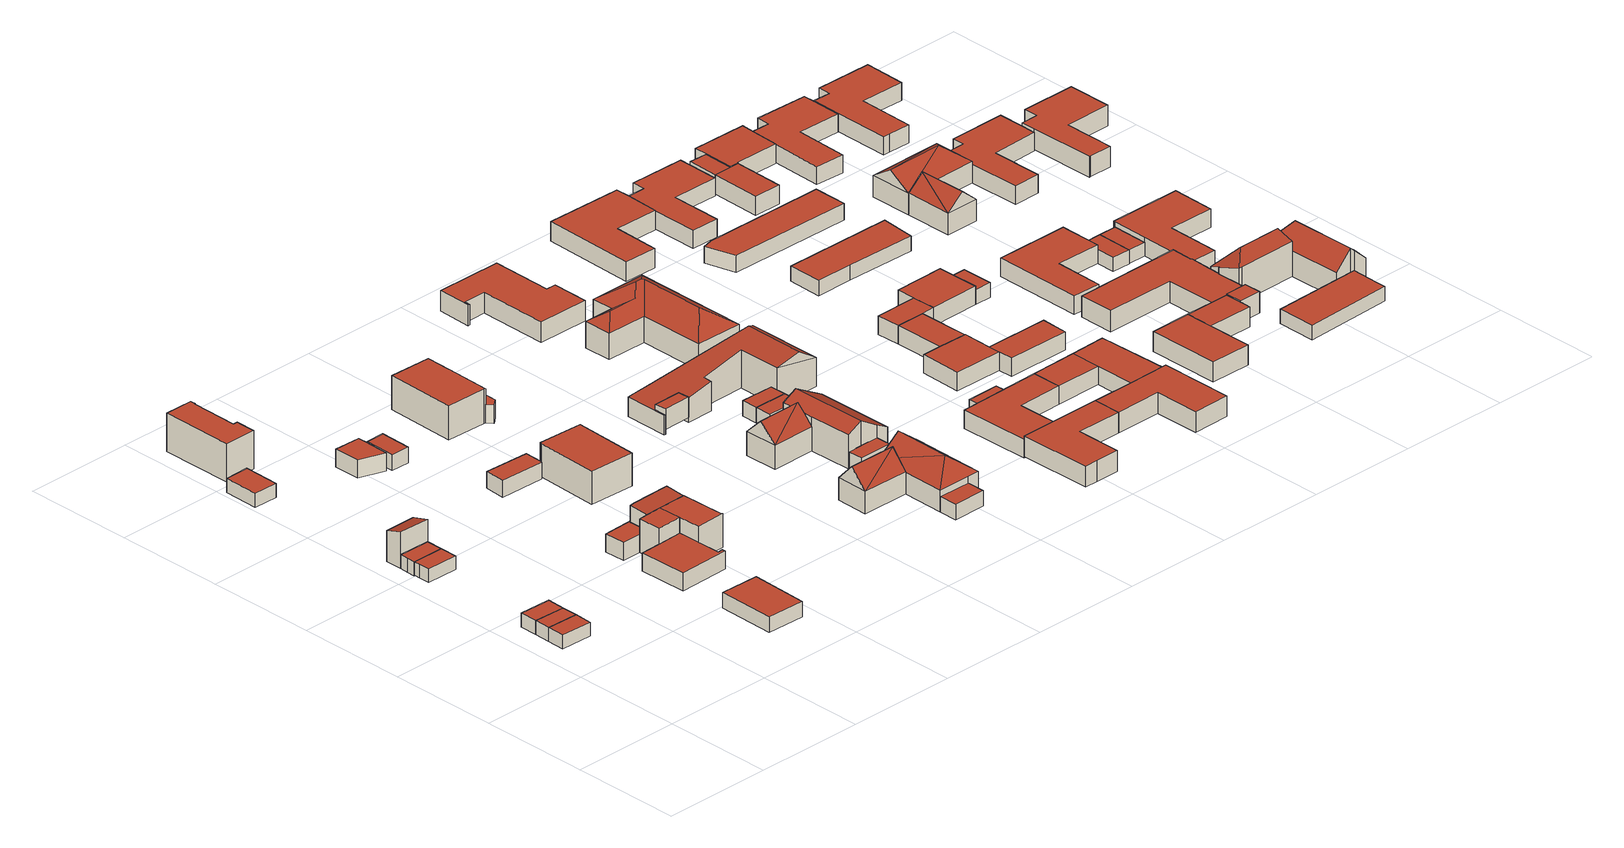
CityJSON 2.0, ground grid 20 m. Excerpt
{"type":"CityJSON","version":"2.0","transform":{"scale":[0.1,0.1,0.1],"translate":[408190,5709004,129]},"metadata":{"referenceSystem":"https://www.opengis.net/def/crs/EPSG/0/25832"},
"CityObjects":{
"building1":{"type":"Building","attributes":{"Gemeindeschluessel":"05978036","Geometrietyp2DReferenz":"3000","function":"31001_2460","roofType":"1000","measuredHeight":2.44},"geometry":[{"type":"MultiSurface","lod":"2","boundaries":[[[0,1,2,3]],[[1,4,5,2]],[[4,6,7,5]],[[6,0,3,7]],[[6,4,1,0]],[[3,2,5,7]]],"semantics":{"surfaces":[{"type":"WallSurface"},{"type":"RoofSurface"},{"type":"GroundSurface"}],"values":[0,0,0,0,1,2]}}]},
"building2":{"type":"Building","attributes":{"Gemeindeschluessel":"05978036","Geometrietyp2DReferenz":"3000","function":"31001_2460","roofType":"1000","measuredHeight":2.43},"geometry":[{"type":"MultiSurface","lod":"2","boundaries":[[[1,8,9,2]],[[8,10,11,9]],[[10,4,5,11]],[[4,1,2,5]],[[4,10,8,1]],[[2,9,11,5]]],"semantics":{"surfaces":[{"type":"WallSurface"},{"type":"RoofSurface"},{"type":"GroundSurface"}],"values":[0,0,0,0,1,2]}}]},
"building3":{"type":"Building","attributes":{"Gemeindeschluessel":"05978036","Geometrietyp2DReferenz":"3000","function":"31001_2460","roofType":"1000","measuredHeight":2.42},"geometry":[{"type":"MultiSurface","lod":"2","boundaries":[[[8,12,13,9]],[[12,14,15,13]],[[14,10,11,15]],[[10,8,9,11]],[[10,14,12,8]],[[9,13,15,11]]],"semantics":{"surfaces":[{"type":"WallSurface"},{"type":"RoofSurface"},{"type":"GroundSurface"}],"values":[0,0,0,0,1,2]}}]},
"building4":{"type":"Building","attributes":{"Gemeindeschluessel":"05978036","Geometrietyp2DReferenz":"3000","function":"31001_2460","roofType":"1000","measuredHeight":2.39},"geometry":[{"type":"MultiSurface","lod":"2","boundaries":[[[16,17,18,19]],[[17,20,21,18]],[[20,22,23,21]],[[22,24,25,23]],[[24,16,19,25]],[[24,22,20,17,16]],[[19,18,21,23,25]]],"semantics":{"surfaces":[{"type":"WallSurface"},{"type":"RoofSurface"},{"type":"GroundSurface"}],"values":[0,0,0,0,0,1,2]}}]},
"building5":{"type":"Building","attributes":{"Gemeindeschluessel":"05978036","Geometrietyp2DReferenz":"3000","function":"31001_2460","roofType":"1000","measuredHeight":2.44},"geometry":[{"type":"MultiSurface","lod":"2","boundaries":[[[20,26,27,28]],[[26,29,30,27]],[[29,31,32,30]],[[31,22,33,32]],[[22,20,28,33]],[[22,31,29,26,20]],[[28,27,30,32,33]]],"semantics":{"surfaces":[{"type":"WallSurface"},{"type":"RoofSurface"},{"type":"GroundSurface"}],"values":[0,0,0,0,0,1,2]}}]},
"building6":{"type":"Building","attributes":{"Gemeindeschluessel":"05978036","Geometrietyp2DReferenz":"3000","function":"31001_2460","roofType":"2100","measuredHeight":6.43},"geometry":[{"type":"MultiSurface","lod":"2","boundaries":[[[34,35,36,30]],[[35,37,38,36]],[[37,39,40,38]],[[39,41,32,40]],[[41,34,30,32]],[[41,39,37,35,34]],[[30,36,38,40,32]]],"semantics":{"surfaces":[{"type":"WallSurface"},{"type":"RoofSurface"},{"type":"GroundSurface"}],"values":[0,0,0,0,0,1,2]}}]},
"building7":{"type":"Building","attributes":{"Gemeindeschluessel":"05978036","Geometrietyp2DReferenz":"3000","function":"31001_2460","roofType":"1000","measuredHeight":2.48},"geometry":[{"type":"MultiSurface","lod":"2","boundaries":[[[42,43,44,45]],[[43,46,47,44]],[[46,48,49,47]],[[48,42,45,49]],[[48,46,43,42]],[[45,44,47,49]]],"semantics":{"surfaces":[{"type":"WallSurface"},{"type":"RoofSurface"},{"type":"GroundSurface"}],"values":[0,0,0,0,1,2]}}]},
"building8":{"type":"Building","attributes":{"Gemeindeschluessel":"05978036","Geometrietyp2DReferenz":"3000","function":"31001_2460","roofType":"1000","measuredHeight":2.86},"geometry":[{"type":"MultiSurface","lod":"2","boundaries":[[[50,51,52,53]],[[51,54,55,52]],[[54,56,57,55]],[[56,50,53,57]],[[56,54,51,50]],[[53,52,55,57]]],"semantics":{"surfaces":[{"type":"WallSurface"},{"type":"RoofSurface"},{"type":"GroundSurface"}],"values":[0,0,0,0,1,2]}}]},
"building9":{"type":"Building","attributes":{"Gemeindeschluessel":"05978036","Geometrietyp2DReferenz":"3000","function":"31001_1000","roofType":"1000","measuredHeight":6.82},"geometry":[{"type":"MultiSurface","lod":"2","boundaries":[[[58,59,60,61]],[[59,62,63,60]],[[62,64,65,63]],[[64,66,67,65]],[[66,68,69,67]],[[68,70,71,69]],[[70,72,73,71]],[[72,58,61,73]],[[72,70,68,66,64,62,59,58]],[[61,60,63,65,67,69,71,73]]],"semantics":{"surfaces":[{"type":"WallSurface"},{"type":"RoofSurface"},{"type":"GroundSurface"}],"values":[0,0,0,0,0,0,0,0,1,2]}}]},
"building10":{"type":"Building","attributes":{"Gemeindeschluessel":"05978036","Geometrietyp2DReferenz":"3000","function":"31001_2460","roofType":"1000","measuredHeight":3.26},"geometry":[{"type":"MultiSurface","lod":"2","boundaries":[[[74,75,76,77]],[[75,78,79,76]],[[78,80,81,79]],[[80,82,83,81]],[[82,84,85,83]],[[84,86,87,85]],[[86,74,77,87]],[[86,84,82,80,78,75,74]],[[77,76,79,81,83,85,87]]],"semantics":{"surfaces":[{"type":"WallSurface"},{"type":"RoofSurface"},{"type":"GroundSurface"}],"values":[0,0,0,0,0,0,0,1,2]}}]},
"building11":{"type":"Building","attributes":{"Gemeindeschluessel":"05978036","Geometrietyp2DReferenz":"3000","function":"31001_1000"},"children":["building11-1","building11-2","building11-3","building11-4"]},
"building11-1":{"type":"BuildingPart","attributes":{"roofType":"2100","measuredHeight":6.21},"parents":["building11"],"geometry":[{"type":"MultiSurface","lod":"2","boundaries":[[[88,89,90,91]],[[89,92,93,90]],[[94,95,87,77]],[[95,96,85,87]],[[96,88,91,85]],[[96,95,94,97,92,89,88]],[[91,90,93,98,77,87,85]],[[77,98,97,94]],[[98,93,92,97]]],"semantics":{"surfaces":[{"type":"WallSurface"},{"type":"RoofSurface"},{"type":"GroundSurface"},{"type":"ClosureSurface"}],"values":[0,0,0,0,0,1,2,3,3]}}]},
"building11-2":{"type":"BuildingPart","attributes":{"roofType":"1000","measuredHeight":6.05},"parents":["building11"],"geometry":[{"type":"MultiSurface","lod":"2","boundaries":[[[99,100,94,77,76]],[[101,99,76,102,103]],[[101,104,105,100,99]],[[76,77,98,106,102]],[[97,94,100,105]],[[98,77,94,97]],[[105,104,107,106,98,97]],[[103,107,104,101]],[[103,102,106,107]]],"semantics":{"surfaces":[{"type":"WallSurface"},{"type":"RoofSurface"},{"type":"GroundSurface"},{"type":"ClosureSurface"}],"values":[0,0,1,2,0,3,3,0,3]}}]},
"building11-3":{"type":"BuildingPart","attributes":{"roofType":"1000","measuredHeight":3.26},"parents":["building11"],"geometry":[{"type":"MultiSurface","lod":"2","boundaries":[[[108,109,110,111]],[[109,103,102,110]],[[112,113,114,115]],[[113,116,117,114]],[[116,118,119,117]],[[118,108,111,119]],[[118,116,113,112,107,103,109,108]],[[111,110,102,106,115,114,117,119]],[[106,102,103,107]],[[106,107,112,115]]],"semantics":{"surfaces":[{"type":"WallSurface"},{"type":"RoofSurface"},{"type":"GroundSurface"},{"type":"ClosureSurface"}],"values":[0,0,0,0,0,0,1,2,3,3]}}]},
"building11-4":{"type":"BuildingPart","attributes":{"roofType":"1000","measuredHeight":6.05},"parents":["building11"],"geometry":[{"type":"MultiSurface","lod":"2","boundaries":[[[120,121,122,93,92]],[[121,123,124,122]],[[123,125,112,115,124]],[[125,123,121,120,105,104]],[[98,93,122,124,115,106]],[[92,97,105,120]],[[98,97,92,93]],[[107,112,125,104]],[[105,97,98,106,107,104]],[[107,106,115,112]]],"semantics":{"surfaces":[{"type":"WallSurface"},{"type":"RoofSurface"},{"type":"GroundSurface"},{"type":"ClosureSurface"}],"values":[0,0,0,1,2,0,3,0,3,3]}}]},
"building12":{"type":"Building","attributes":{"Gemeindeschluessel":"05978036","Geometrietyp2DReferenz":"3000","function":"31001_2460","roofType":"1000","measuredHeight":3.21},"geometry":[{"type":"MultiSurface","lod":"2","boundaries":[[[126,127,128,129]],[[127,130,131,128]],[[130,132,133,131]],[[132,134,135,133]],[[134,126,129,135]],[[134,132,130,127,126]],[[129,128,131,133,135]]],"semantics":{"surfaces":[{"type":"WallSurface"},{"type":"RoofSurface"},{"type":"GroundSurface"}],"values":[0,0,0,0,0,1,2]}}]},
"building13":{"type":"Building","attributes":{"Gemeindeschluessel":"05978036","Geometrietyp2DReferenz":"3000","function":"31001_2460","roofType":"1000","measuredHeight":2.81},"geometry":[{"type":"MultiSurface","lod":"2","boundaries":[[[136,137,138,139]],[[137,140,141,138]],[[140,142,143,141]],[[142,144,145,143]],[[144,136,139,145]],[[144,142,140,137,136]],[[139,138,141,143,145]]],"semantics":{"surfaces":[{"type":"WallSurface"},{"type":"RoofSurface"},{"type":"GroundSurface"}],"values":[0,0,0,0,0,1,2]}}]},
"building14":{"type":"Building","attributes":{"Gemeindeschluessel":"05978036","Geometrietyp2DReferenz":"3000","function":"31001_2460","roofType":"1000","measuredHeight":3.02},"geometry":[{"type":"MultiSurface","lod":"2","boundaries":[[[146,147,148,149]],[[147,150,151,148]],[[150,152,153,151]],[[152,154,155,153]],[[154,146,149,155]],[[154,152,150,147,146]],[[149,148,151,153,155]]],"semantics":{"surfaces":[{"type":"WallSurface"},{"type":"RoofSurface"},{"type":"GroundSurface"}],"values":[0,0,0,0,0,1,2]}}]},
"building15":{"type":"Building","attributes":{"Gemeindeschluessel":"05978036","Geometrietyp2DReferenz":"3000","function":"31001_1000","roofType":"1000","measuredHeight":5.96},"geometry":[{"type":"MultiSurface","lod":"2","boundaries":[[[156,157,158,159]],[[157,160,161,158]],[[160,162,163,161]],[[162,164,165,163]],[[164,156,159,165]],[[164,162,160,157,156]],[[159,158,161,163,165]]],"semantics":{"surfaces":[{"type":"WallSurface"},{"type":"RoofSurface"},{"type":"GroundSurface"}],"values":[0,0,0,0,0,1,2]}}]},
"building16":{"type":"Building","attributes":{"Gemeindeschluessel":"05978036","Geometrietyp2DReferenz":"3000","function":"31001_1000"},"children":["building16-1","building16-2"]},
"building16-1":{"type":"BuildingPart","attributes":{"roofType":"1000","measuredHeight":3.29},"parents":["building16"],"geometry":[{"type":"MultiSurface","lod":"2","boundaries":[[[166,167,168,169]],[[167,170,171,168]],[[170,172,173,171]],[[174,166,169,175]],[[174,172,170,167,166]],[[169,168,171,173,175]],[[175,173,172,174]]],"semantics":{"surfaces":[{"type":"WallSurface"},{"type":"RoofSurface"},{"type":"GroundSurface"},{"type":"ClosureSurface"}],"values":[0,0,0,0,1,2,3]}}]},
"building16-2":{"type":"BuildingPart","attributes":{"roofType":"1000","measuredHeight":6.13},"parents":["building16"],"geometry":[{"type":"MultiSurface","lod":"2","boundaries":[[[176,177,174,175,178]],[[179,180,181,173,172]],[[180,182,183,181]],[[182,184,185,183]],[[184,176,178,185]],[[184,182,180,179,177,176]],[[178,175,173,181,183,185]],[[172,174,177,179]],[[172,173,175,174]]],"semantics":{"surfaces":[{"type":"WallSurface"},{"type":"RoofSurface"},{"type":"GroundSurface"},{"type":"ClosureSurface"}],"values":[0,0,0,0,0,1,2,0,3]}}]},
"building17":{"type":"Building","attributes":{"Gemeindeschluessel":"05978036","Geometrietyp2DReferenz":"3000","function":"31001_1000"},"children":["building17-1","building17-2"]},
"building17-1":{"type":"BuildingPart","attributes":{"roofType":"5000","measuredHeight":7.09},"parents":["building17"],"geometry":[{"type":"MultiSurface","lod":"2","boundaries":[[[186,187,188,189]],[[187,190,191,188]],[[190,192,193,191]],[[194,195,196,197]],[[195,186,189,196]],[[190,187,186,198]],[[199,186,195]],[[186,199,198]],[[194,198,199]],[[198,194,192,190]],[[194,199,195]],[[189,188,191,193,197,196]],[[197,193,192,194]]],"semantics":{"surfaces":[{"type":"WallSurface"},{"type":"RoofSurface"},{"type":"GroundSurface"},{"type":"ClosureSurface"}],"values":[0,0,0,0,0,1,1,1,1,1,0,2,3]}}]},
"building17-2":{"type":"BuildingPart","attributes":{"roofType":"3100","measuredHeight":7.23},"parents":["building17"],"geometry":[{"type":"MultiSurface","lod":"2","boundaries":[[[200,201,202,193,192]],[[201,203,204,202]],[[203,205,194,197,204]],[[203,201,206]],[[200,205,207]],[[201,207,206]],[[207,201,200]],[[205,206,207]],[[206,205,203]],[[193,202,204,197]],[[192,194,205,200]],[[192,193,197,194]]],"semantics":{"surfaces":[{"type":"WallSurface"},{"type":"RoofSurface"},{"type":"GroundSurface"},{"type":"ClosureSurface"}],"values":[0,0,0,0,0,1,1,1,1,2,0,3]}}]},
"building18":{"type":"Building","attributes":{"Gemeindeschluessel":"05978036","Geometrietyp2DReferenz":"3000","function":"31001_2460","roofType":"1000","measuredHeight":2.73},"geometry":[{"type":"MultiSurface","lod":"2","boundaries":[[[208,209,191,210]],[[209,211,188,191]],[[211,212,213,188]],[[212,208,210,213]],[[212,211,209,208]],[[210,191,188,213]]],"semantics":{"surfaces":[{"type":"WallSurface"},{"type":"RoofSurface"},{"type":"GroundSurface"}],"values":[0,0,0,0,1,2]}}]},
"building19":{"type":"Building","attributes":{"Gemeindeschluessel":"05978036","Geometrietyp2DReferenz":"3000","function":"51009_1610","roofType":"2100","measuredHeight":3.65},"geometry":[{"type":"MultiSurface","lod":"2","boundaries":[[[214,215,216,217]],[[215,218,219,216]],[[218,220,221,219]],[[220,214,217,221]],[[220,218,215,214]],[[217,216,219,221]]],"semantics":{"surfaces":[{"type":"WallSurface"},{"type":"RoofSurface"},{"type":"GroundSurface"}],"values":[0,0,0,0,1,2]}}]},
"building20":{"type":"Building","attributes":{"Gemeindeschluessel":"05978036","Geometrietyp2DReferenz":"3000","function":"31001_1000"},"children":["building20-1","building20-2"]},
"building20-1":{"type":"BuildingPart","attributes":{"roofType":"3100","measuredHeight":7.43},"parents":["building20"],"geometry":[{"type":"MultiSurface","lod":"2","boundaries":[[[222,223,224,225]],[[223,226,227,224]],[[226,228,229,227]],[[226,223,230]],[[231,223,222,232]],[[223,231,230]],[[228,230,231,233]],[[230,228,226]],[[225,224,227,229]],[[225,229,228,222]],[[233,231,232]],[[228,233,232,222]]],"semantics":{"surfaces":[{"type":"WallSurface"},{"type":"RoofSurface"},{"type":"GroundSurface"},{"type":"ClosureSurface"}],"values":[0,0,0,0,1,1,1,1,2,3,0,3]}}]},
"building20-2":{"type":"BuildingPart","attributes":{"roofType":"3100","measuredHeight":7.44},"parents":["building20"],"geometry":[{"type":"MultiSurface","lod":"2","boundaries":[[[234,235,236,237]],[[235,238,239,236]],[[238,240,222,225,239]],[[241,242,243,229,228]],[[242,244,245,243]],[[244,246,247,245]],[[246,234,237,247]],[[242,241,233,232,240,238,235]],[[235,234,246,244,242]],[[237,236,239,225,229,243,245,247]],[[228,233,241]],[[232,222,240]],[[228,229,225,222]],[[228,222,232,233]]],"semantics":{"surfaces":[{"type":"WallSurface"},{"type":"RoofSurface"},{"type":"GroundSurface"},{"type":"ClosureSurface"}],"values":[0,0,0,0,0,0,0,1,1,2,0,0,3,3]}}]},
"building21":{"type":"Building","attributes":{"Gemeindeschluessel":"05978036","Geometrietyp2DReferenz":"3000","function":"31001_2460","roofType":"1000","measuredHeight":2.65},"geometry":[{"type":"MultiSurface","lod":"2","boundaries":[[[248,249,250,251]],[[249,252,253,250]],[[252,254,255,253]],[[254,248,251,255]],[[254,252,249,248]],[[251,250,253,255]]],"semantics":{"surfaces":[{"type":"WallSurface"},{"type":"RoofSurface"},{"type":"GroundSurface"}],"values":[0,0,0,0,1,2]}}]},
"building22":{"type":"Building","attributes":{"Gemeindeschluessel":"05978036","Geometrietyp2DReferenz":"3000","function":"31001_2460","roofType":"1000","measuredHeight":2.62},"geometry":[{"type":"MultiSurface","lod":"2","boundaries":[[[256,257,258,259]],[[257,260,261,258]],[[260,262,263,261]],[[262,256,259,263]],[[262,260,257,256]],[[259,258,261,263]]],"semantics":{"surfaces":[{"type":"WallSurface"},{"type":"RoofSurface"},{"type":"GroundSurface"}],"values":[0,0,0,0,1,2]}}]},
"building23":{"type":"Building","attributes":{"Gemeindeschluessel":"05978036","Geometrietyp2DReferenz":"3000","function":"31001_2460","roofType":"1000","measuredHeight":2.84},"geometry":[{"type":"MultiSurface","lod":"2","boundaries":[[[257,264,265,266]],[[264,267,268,265]],[[267,260,269,268]],[[260,257,266,269]],[[260,267,264,257]],[[266,265,268,269]]],"semantics":{"surfaces":[{"type":"WallSurface"},{"type":"RoofSurface"},{"type":"GroundSurface"}],"values":[0,0,0,0,1,2]}}]},
"building24":{"type":"Building","attributes":{"Gemeindeschluessel":"05978036","Geometrietyp2DReferenz":"3000","function":"31001_1000","roofType":"5000","measuredHeight":7.63},"geometry":[{"type":"MultiSurface","lod":"2","boundaries":[[[270,271,272,273]],[[271,274,275,272]],[[274,276,277,275]],[[276,278,279,277]],[[278,280,281,279]],[[280,282,283,281]],[[282,284,285,283]],[[284,286,287,285]],[[286,218,288,287]],[[218,289,290,288]],[[289,291,292,290]],[[291,270,273,292]],[[293,274,271]],[[271,270,291,289,218,286,284,282,280,278,294,293]],[[276,274,293,294]],[[278,276,294]],[[273,272,275,277,279,281,283,285,287,288,290,292]]],"semantics":{"surfaces":[{"type":"WallSurface"},{"type":"RoofSurface"},{"type":"GroundSurface"}],"values":[0,0,0,0,0,0,0,0,0,0,0,0,1,1,1,0,2]}}]},
"building25":{"type":"Building","attributes":{"Gemeindeschluessel":"05978036","Geometrietyp2DReferenz":"3000","function":"31001_1000","roofType":"1000","measuredHeight":3.79},"geometry":[{"type":"MultiSurface","lod":"2","boundaries":[[[295,296,297,298]],[[296,299,300,297]],[[299,301,302,300]],[[301,303,304,302]],[[303,305,306,304]],[[305,307,308,306]],[[307,309,310,308]],[[309,311,312,310]],[[311,313,314,312]],[[313,295,298,314]],[[313,311,309,307,305,303,301,299,296,295]],[[298,297,300,302,304,306,308,310,312,314]]],"semantics":{"surfaces":[{"type":"WallSurface"},{"type":"RoofSurface"},{"type":"GroundSurface"}],"values":[0,0,0,0,0,0,0,0,0,0,1,2]}}]},
"building26":{"type":"Building","attributes":{"Gemeindeschluessel":"05978036","Geometrietyp2DReferenz":"3000","function":"31001_1000","roofType":"1000","measuredHeight":3.71},"geometry":[{"type":"MultiSurface","lod":"2","boundaries":[[[315,316,317,318]],[[316,319,320,317]],[[319,321,322,320]],[[321,323,324,322]],[[323,325,326,324]],[[325,327,328,326]],[[327,329,330,328]],[[329,315,318,330]],[[329,327,325,323,321,319,316,315]],[[318,317,320,322,324,326,328,330]]],"semantics":{"surfaces":[{"type":"WallSurface"},{"type":"RoofSurface"},{"type":"GroundSurface"}],"values":[0,0,0,0,0,0,0,0,1,2]}}]},
"building27":{"type":"Building","attributes":{"Gemeindeschluessel":"05978036","Geometrietyp2DReferenz":"3000","function":"31001_1000","roofType":"5000","measuredHeight":7.8},"geometry":[{"type":"MultiSurface","lod":"2","boundaries":[[[331,332,333,334]],[[332,335,336,333]],[[335,337,338,336]],[[337,339,340,338]],[[339,341,342,340]],[[341,343,344,342]],[[343,345,346,344]],[[345,331,334,346]],[[347,348,349,345,343]],[[350,347,343,341]],[[351,350,341,339]],[[352,351,339,337]],[[352,337,335]],[[348,347,350,351,352,335,332]],[[349,348,332,331]],[[349,331,345]],[[334,333,336,338,340,342,344,346]]],"semantics":{"surfaces":[{"type":"WallSurface"},{"type":"RoofSurface"},{"type":"GroundSurface"}],"values":[0,0,0,0,0,0,0,0,1,1,1,1,1,1,1,1,2]}}]},
"building28":{"type":"Building","attributes":{"Gemeindeschluessel":"05978036","Geometrietyp2DReferenz":"3000","function":"31001_1000","roofType":"1000","measuredHeight":3.27},"geometry":[{"type":"MultiSurface","lod":"2","boundaries":[[[353,354,355,356]],[[354,357,358,355]],[[357,359,360,358]],[[359,361,362,360]],[[361,363,364,362]],[[363,365,366,364]],[[365,367,368,366]],[[367,353,356,368]],[[367,365,363,361,359,357,354,353]],[[356,355,358,360,362,364,366,368]]],"semantics":{"surfaces":[{"type":"WallSurface"},{"type":"RoofSurface"},{"type":"GroundSurface"}],"values":[0,0,0,0,0,0,0,0,1,2]}}]},
"building29":{"type":"Building","attributes":{"Gemeindeschluessel":"05978036","Geometrietyp2DReferenz":"3000","function":"31001_2460","roofType":"1000","measuredHeight":2.42},"geometry":[{"type":"MultiSurface","lod":"2","boundaries":[[[369,370,371,372]],[[370,373,374,371]],[[373,375,376,374]],[[375,369,372,376]],[[375,373,370,369]],[[372,371,374,376]]],"semantics":{"surfaces":[{"type":"WallSurface"},{"type":"RoofSurface"},{"type":"GroundSurface"}],"values":[0,0,0,0,1,2]}}]},
"building30":{"type":"Building","attributes":{"Gemeindeschluessel":"05978036","Geometrietyp2DReferenz":"3000","function":"31001_1000","roofType":"1000","measuredHeight":3.68},"geometry":[{"type":"MultiSurface","lod":"2","boundaries":[[[377,378,379,380]],[[378,327,328,379]],[[327,325,326,328]],[[325,381,382,326]],[[381,383,384,382]],[[383,385,386,384]],[[385,377,380,386]],[[385,383,381,325,327,378,377]],[[380,379,328,326,382,384,386]]],"semantics":{"surfaces":[{"type":"WallSurface"},{"type":"RoofSurface"},{"type":"GroundSurface"}],"values":[0,0,0,0,0,0,0,1,2]}}]},
"building31":{"type":"Building","attributes":{"Gemeindeschluessel":"05978036","Geometrietyp2DReferenz":"3000","function":"31001_1000"},"children":["building31-1","building31-2"]},
"building31-1":{"type":"BuildingPart","attributes":{"roofType":"1000","measuredHeight":3.32},"parents":["building31"],"geometry":[{"type":"MultiSurface","lod":"2","boundaries":[[[387,388,389,390]],[[388,391,392,389]],[[393,394,395,396]],[[393,387,390,394]],[[393,396,391,388,387]],[[390,389,392,395,394]],[[396,395,392,391]]],"semantics":{"surfaces":[{"type":"WallSurface"},{"type":"RoofSurface"},{"type":"GroundSurface"},{"type":"ClosureSurface"}],"values":[0,0,0,0,1,2,3]}}]},
"building31-2":{"type":"BuildingPart","attributes":{"roofType":"1000","measuredHeight":3.31},"parents":["building31"],"geometry":[{"type":"MultiSurface","lod":"2","boundaries":[[[397,398,399,400]],[[398,396,395,399]],[[391,401,402,392]],[[401,403,404,402]],[[403,397,400,404]],[[403,401,391,396,398,397]],[[400,399,395,392,402,404]],[[392,395,396,391]]],"semantics":{"surfaces":[{"type":"WallSurface"},{"type":"RoofSurface"},{"type":"GroundSurface"},{"type":"ClosureSurface"}],"values":[0,0,0,0,0,1,2,3]}}]},
"building32":{"type":"Building","attributes":{"Gemeindeschluessel":"05978036","Geometrietyp2DReferenz":"3000","function":"31001_1000"},"children":["building32-1","building32-2"]},
"building32-1":{"type":"BuildingPart","attributes":{"roofType":"1000","measuredHeight":3.31},"parents":["building32"],"geometry":[{"type":"MultiSurface","lod":"2","boundaries":[[[353,405,406,356]],[[405,407,408,406]],[[409,354,355,410]],[[354,353,356,355]],[[354,409,407,405,353]],[[356,406,408,410,355]],[[410,408,407,409]]],"semantics":{"surfaces":[{"type":"WallSurface"},{"type":"RoofSurface"},{"type":"GroundSurface"},{"type":"ClosureSurface"}],"values":[0,0,0,0,1,2,3]}}]},
"building32-2":{"type":"BuildingPart","attributes":{"roofType":"1000","measuredHeight":3.33},"parents":["building32"],"geometry":[{"type":"MultiSurface","lod":"2","boundaries":[[[411,412,408,407]],[[411,413,414,412]],[[413,415,416,414]],[[415,409,410,416]],[[409,415,413,411,407]],[[408,412,414,416,410]],[[407,408,410,409]]],"semantics":{"surfaces":[{"type":"WallSurface"},{"type":"RoofSurface"},{"type":"GroundSurface"},{"type":"ClosureSurface"}],"values":[0,0,0,0,1,2,3]}}]},
"building33":{"type":"Building","attributes":{"Gemeindeschluessel":"05978036","Geometrietyp2DReferenz":"3000","function":"31001_1000"},"children":["building33-1","building33-2","building33-3"]},
"building33-1":{"type":"BuildingPart","attributes":{"roofType":"1000","measuredHeight":3.33},"parents":["building33"],"geometry":[{"type":"MultiSurface","lod":"2","boundaries":[[[417,418,419,420]],[[418,421,422,419]],[[421,423,424,422]],[[423,425,426,424]],[[427,417,420,428]],[[427,425,423,421,418,417]],[[420,419,422,424,426,428]],[[428,426,425,427]]],"semantics":{"surfaces":[{"type":"WallSurface"},{"type":"RoofSurface"},{"type":"GroundSurface"},{"type":"ClosureSurface"}],"values":[0,0,0,0,0,1,2,3]}}]},
"building33-2":{"type":"BuildingPart","attributes":{"roofType":"1000","measuredHeight":3.36},"parents":["building33"],"geometry":[{"type":"MultiSurface","lod":"2","boundaries":[[[429,430,431,432]],[[430,427,428,431]],[[433,434,426,425]],[[433,425,427,430,429]],[[432,431,428,426,434]],[[425,426,428,427]],[[429,432,434,433]]],"semantics":{"surfaces":[{"type":"WallSurface"},{"type":"RoofSurface"},{"type":"GroundSurface"},{"type":"ClosureSurface"}],"values":[0,0,0,1,2,3,3]}}]},
"building33-3":{"type":"BuildingPart","attributes":{"roofType":"1000","measuredHeight":3.37},"parents":["building33"],"geometry":[{"type":"MultiSurface","lod":"2","boundaries":[[[435,429,432,436]],[[437,438,434,433]],[[437,435,436,438]],[[437,433,429,435]],[[436,432,434,438]],[[429,433,434,432]]],"semantics":{"surfaces":[{"type":"WallSurface"},{"type":"RoofSurface"},{"type":"GroundSurface"},{"type":"ClosureSurface"}],"values":[0,0,0,1,2,3]}}]},
"building34":{"type":"Building","attributes":{"Gemeindeschluessel":"05978036","Geometrietyp2DReferenz":"3000","function":"31001_1000","roofType":"1000","measuredHeight":3.5},"geometry":[{"type":"MultiSurface","lod":"2","boundaries":[[[439,440,441,442]],[[440,443,444,441]],[[443,445,446,444]],[[445,447,448,446]],[[447,449,450,448]],[[449,451,452,450]],[[451,439,442,452]],[[451,449,447,445,443,440,439]],[[442,441,444,446,448,450,452]]],"semantics":{"surfaces":[{"type":"WallSurface"},{"type":"RoofSurface"},{"type":"GroundSurface"}],"values":[0,0,0,0,0,0,0,1,2]}}]},
"building35":{"type":"Building","attributes":{"Gemeindeschluessel":"05978036","Geometrietyp2DReferenz":"3000","function":"31001_2460","roofType":"1000","measuredHeight":2.67},"geometry":[{"type":"MultiSurface","lod":"2","boundaries":[[[453,454,455,422]],[[454,456,457,455]],[[456,458,424,457]],[[458,453,422,424]],[[458,456,454,453]],[[422,455,457,424]]],"semantics":{"surfaces":[{"type":"WallSurface"},{"type":"RoofSurface"},{"type":"GroundSurface"}],"values":[0,0,0,0,1,2]}}]},
"building36":{"type":"Building","attributes":{"Gemeindeschluessel":"05978036","Geometrietyp2DReferenz":"3000","function":"31001_2460","roofType":"1000","measuredHeight":2.69},"geometry":[{"type":"MultiSurface","lod":"2","boundaries":[[[459,460,461,462]],[[460,463,464,461]],[[463,465,466,464]],[[465,467,468,466]],[[467,459,462,468]],[[467,465,463,460,459]],[[462,461,464,466,468]]],"semantics":{"surfaces":[{"type":"WallSurface"},{"type":"RoofSurface"},{"type":"GroundSurface"}],"values":[0,0,0,0,0,1,2]}}]},
"building37":{"type":"Building","attributes":{"Gemeindeschluessel":"05978036","Geometrietyp2DReferenz":"3000","function":"31001_2460","roofType":"1000","measuredHeight":2.94},"geometry":[{"type":"MultiSurface","lod":"2","boundaries":[[[469,470,471,472]],[[470,473,474,471]],[[473,475,476,474]],[[475,477,478,476]],[[477,479,480,478]],[[479,481,482,480]],[[481,469,472,482]],[[481,479,477,475,473,470,469]],[[472,471,474,476,478,480,482]]],"semantics":{"surfaces":[{"type":"WallSurface"},{"type":"RoofSurface"},{"type":"GroundSurface"}],"values":[0,0,0,0,0,0,0,1,2]}}]},
"building38":{"type":"Building","attributes":{"Gemeindeschluessel":"05978036","Geometrietyp2DReferenz":"3000","function":"31001_1000","roofType":"1000","measuredHeight":3.26},"geometry":[{"type":"MultiSurface","lod":"2","boundaries":[[[483,484,485,486]],[[484,487,488,485]],[[487,489,490,488]],[[489,491,492,490]],[[491,493,494,492]],[[493,495,496,494]],[[495,497,498,496]],[[497,499,500,498]],[[499,501,502,500]],[[501,483,486,502]],[[501,499,497,495,493,491,489,487,484,483]],[[486,485,488,490,492,494,496,498,500,502]]],"semantics":{"surfaces":[{"type":"WallSurface"},{"type":"RoofSurface"},{"type":"GroundSurface"}],"values":[0,0,0,0,0,0,0,0,0,0,1,2]}}]},
"building39":{"type":"Building","attributes":{"Gemeindeschluessel":"05978036","Geometrietyp2DReferenz":"3000","function":"31001_1000"},"children":["building39-1","building39-2","building39-3"]},
"building39-1":{"type":"BuildingPart","attributes":{"roofType":"1000","measuredHeight":3.79},"parents":["building39"],"geometry":[{"type":"MultiSurface","lod":"2","boundaries":[[[503,504,505,506,507]],[[504,508,509,505]],[[508,510,511,512,509]],[[510,508,504,503]],[[506,505,509,512]],[[507,511,510,503]],[[507,506,512,511]]],"semantics":{"surfaces":[{"type":"WallSurface"},{"type":"RoofSurface"},{"type":"GroundSurface"},{"type":"ClosureSurface"}],"values":[0,0,0,1,2,0,3]}}]},
"building39-2":{"type":"BuildingPart","attributes":{"roofType":"1000","measuredHeight":3.62},"parents":["building39"],"geometry":[{"type":"MultiSurface","lod":"2","boundaries":[[[513,514,515,516]],[[514,507,506,515]],[[511,517,518,512]],[[517,519,520,518]],[[519,517,511,507,514,513]],[[516,515,506,512,518,520]],[[512,506,507,511]],[[516,520,519,513]]],"semantics":{"surfaces":[{"type":"WallSurface"},{"type":"RoofSurface"},{"type":"GroundSurface"},{"type":"ClosureSurface"}],"values":[0,0,0,0,1,2,3,3]}}]},
"building39-3":{"type":"BuildingPart","attributes":{"roofType":"1000","measuredHeight":3.63},"parents":["building39"],"geometry":[{"type":"MultiSurface","lod":"2","boundaries":[[[521,513,516,522]],[[523,524,520,519]],[[523,525,526,524]],[[525,521,522,526]],[[525,523,519,513,521]],[[522,516,520,524,526]],[[519,520,516,513]]],"semantics":{"surfaces":[{"type":"WallSurface"},{"type":"RoofSurface"},{"type":"GroundSurface"},{"type":"ClosureSurface"}],"values":[0,0,0,0,1,2,3]}}]},
"building40":{"type":"Building","attributes":{"Gemeindeschluessel":"05978036","Geometrietyp2DReferenz":"3000","function":"31001_1000","roofType":"1000","measuredHeight":3.8},"geometry":[{"type":"MultiSurface","lod":"2","boundaries":[[[527,528,529,530]],[[528,531,532,529]],[[531,533,534,532]],[[533,535,536,534]],[[535,537,538,536]],[[537,539,540,538]],[[539,541,542,540]],[[541,543,544,542]],[[543,545,546,544]],[[545,547,548,546]],[[547,549,550,548]],[[549,551,552,550]],[[551,527,530,552]],[[551,549,547,545,543,541,539,537,535,533,531,528,527]],[[530,529,532,534,536,538,540,542,544,546,548,550,552]]],"semantics":{"surfaces":[{"type":"WallSurface"},{"type":"RoofSurface"},{"type":"GroundSurface"}],"values":[0,0,0,0,0,0,0,0,0,0,0,0,0,1,2]}}]},
"building41":{"type":"Building","attributes":{"Gemeindeschluessel":"05978036","Geometrietyp2DReferenz":"3000","function":"31001_1000","roofType":"1000","measuredHeight":3.32},"geometry":[{"type":"MultiSurface","lod":"2","boundaries":[[[553,554,555,556]],[[554,557,558,555]],[[557,559,560,558]],[[559,561,562,560]],[[561,563,564,562]],[[563,565,566,564]],[[565,553,556,566]],[[565,563,561,559,557,554,553]],[[556,555,558,560,562,564,566]]],"semantics":{"surfaces":[{"type":"WallSurface"},{"type":"RoofSurface"},{"type":"GroundSurface"}],"values":[0,0,0,0,0,0,0,1,2]}}]},
"building42":{"type":"Building","attributes":{"Gemeindeschluessel":"05978036","Geometrietyp2DReferenz":"3000","function":"31001_1000"},"children":["building42-1","building42-2","building42-3"]},
"building42-1":{"type":"BuildingPart","attributes":{"roofType":"1000","measuredHeight":3.47},"parents":["building42"],"geometry":[{"type":"MultiSurface","lod":"2","boundaries":[[[567,568,569,570]],[[568,571,572,569]],[[571,573,574,572]],[[571,568,567,575,573]],[[574,576,570,569,572]],[[576,574,573,575]],[[570,576,575,567]]],"semantics":{"surfaces":[{"type":"WallSurface"},{"type":"RoofSurface"},{"type":"GroundSurface"},{"type":"ClosureSurface"}],"values":[0,0,0,1,2,3,3]}}]},
"building42-2":{"type":"BuildingPart","attributes":{"roofType":"1000","measuredHeight":3.42},"parents":["building42"],"geometry":[{"type":"MultiSurface","lod":"2","boundaries":[[[573,577,578,574]],[[577,579,580,578]],[[575,579,577,573]],[[574,578,580,576]],[[576,580,579,575]],[[574,576,575,573]]],"semantics":{"surfaces":[{"type":"WallSurface"},{"type":"RoofSurface"},{"type":"GroundSurface"},{"type":"ClosureSurface"}],"values":[0,0,1,2,3,3]}}]},
"building42-3":{"type":"BuildingPart","attributes":{"roofType":"1000","measuredHeight":3.49},"parents":["building42"],"geometry":[{"type":"MultiSurface","lod":"2","boundaries":[[[581,582,583,584]],[[582,585,586,583]],[[585,587,588,586]],[[587,589,567,570,588]],[[590,591,592,580,579]],[[591,581,584,592]],[[591,590,593,589,587,585,582,581]],[[584,583,586,588,570,576,580,592]],[[575,567,589,593]],[[570,567,575,576]],[[579,575,593,590]],[[579,580,576,575]]],"semantics":{"surfaces":[{"type":"WallSurface"},{"type":"RoofSurface"},{"type":"GroundSurface"},{"type":"ClosureSurface"}],"values":[0,0,0,0,0,0,1,2,0,3,0,3]}}]},
"building43":{"type":"Building","attributes":{"Gemeindeschluessel":"05978036","Geometrietyp2DReferenz":"3000","function":"31001_2460","roofType":"1000","measuredHeight":2.48},"geometry":[{"type":"MultiSurface","lod":"2","boundaries":[[[594,595,564,596]],[[595,597,562,564]],[[597,598,599,562]],[[598,600,601,599]],[[600,594,596,601]],[[600,598,597,595,594]],[[596,564,562,599,601]]],"semantics":{"surfaces":[{"type":"WallSurface"},{"type":"RoofSurface"},{"type":"GroundSurface"}],"values":[0,0,0,0,0,1,2]}}]},
"building44":{"type":"Building","attributes":{"Gemeindeschluessel":"05978036","Geometrietyp2DReferenz":"3000","function":"31001_2460","roofType":"1000","measuredHeight":2.66},"geometry":[{"type":"MultiSurface","lod":"2","boundaries":[[[602,603,604,605]],[[603,606,607,604]],[[606,608,609,607]],[[608,610,611,609]],[[610,612,613,611]],[[612,614,615,613]],[[614,602,605,615]],[[614,612,610,608,606,603,602]],[[605,604,607,609,611,613,615]]],"semantics":{"surfaces":[{"type":"WallSurface"},{"type":"RoofSurface"},{"type":"GroundSurface"}],"values":[0,0,0,0,0,0,0,1,2]}}]},
"building45":{"type":"Building","attributes":{"Gemeindeschluessel":"05978036","Geometrietyp2DReferenz":"3000","function":"31001_2460","roofType":"1000","measuredHeight":2.43},"geometry":[{"type":"MultiSurface","lod":"2","boundaries":[[[600,598,616,617]],[[598,618,619,616]],[[618,620,621,619]],[[620,600,617,621]],[[620,618,598,600]],[[617,616,619,621]]],"semantics":{"surfaces":[{"type":"WallSurface"},{"type":"RoofSurface"},{"type":"GroundSurface"}],"values":[0,0,0,0,1,2]}}]},
"building46":{"type":"Building","attributes":{"Gemeindeschluessel":"05978036","Geometrietyp2DReferenz":"3000","function":"31001_1000"},"children":["building46-1","building46-2"]},
"building46-1":{"type":"BuildingPart","attributes":{"roofType":"3100","measuredHeight":6.51},"parents":["building46"],"geometry":[{"type":"MultiSurface","lod":"2","boundaries":[[[622,623,624,625,626]],[[623,627,628,624]],[[627,629,630,631,628]],[[627,623,632]],[[622,629,633]],[[622,632,623]],[[632,622,633]],[[633,627,632]],[[627,633,629]],[[625,624,628,631]],[[626,630,629,622]],[[626,625,631,630]]],"semantics":{"surfaces":[{"type":"WallSurface"},{"type":"RoofSurface"},{"type":"GroundSurface"},{"type":"ClosureSurface"}],"values":[0,0,0,0,0,1,1,1,1,2,0,3]}}]},
"building46-2":{"type":"BuildingPart","attributes":{"roofType":"5000","measuredHeight":6.46},"parents":["building46"],"geometry":[{"type":"MultiSurface","lod":"2","boundaries":[[[634,635,636,637]],[[635,638,639,636]],[[638,626,625,639]],[[630,640,641,631]],[[640,634,637,641]],[[638,635,634,642]],[[634,643,642]],[[643,634,640]],[[642,630,626,638]],[[630,642,643]],[[630,643,640]],[[637,636,639,625,631,641]],[[631,625,626,630]]],"semantics":{"surfaces":[{"type":"WallSurface"},{"type":"RoofSurface"},{"type":"GroundSurface"},{"type":"ClosureSurface"}],"values":[0,0,0,0,0,1,1,1,1,1,0,2,3]}}]},
"building47":{"type":"Building","attributes":{"Gemeindeschluessel":"05978036","Geometrietyp2DReferenz":"3000","function":"31001_1000"},"children":["building47-1","building47-2"]},
"building47-1":{"type":"BuildingPart","attributes":{"roofType":"5000","measuredHeight":7.26},"parents":["building47"],"geometry":[{"type":"MultiSurface","lod":"2","boundaries":[[[644,645,646,647,648]],[[645,649,650,646]],[[649,651,652,650]],[[651,653,654,652]],[[653,655,656,654]],[[655,657,658,659,656]],[[655,653,651,649,660]],[[649,645,644,661,660]],[[661,657,655,660]],[[647,646,650,652,654,656,659,662,663]],[[664,665,658,657,661]],[[663,662,665,664]],[[665,662,659,658]],[[644,648,664,661]],[[663,664,648,647]]],"semantics":{"surfaces":[{"type":"WallSurface"},{"type":"RoofSurface"},{"type":"GroundSurface"},{"type":"ClosureSurface"}],"values":[0,0,0,0,0,0,1,1,1,2,0,3,3,0,3]}}]},
"building47-2":{"type":"BuildingPart","attributes":{"roofType":"5000","measuredHeight":7.59},"parents":["building47"],"geometry":[{"type":"MultiSurface","lod":"2","boundaries":[[[666,667,668,669]],[[667,670,671,668]],[[670,648,647,671]],[[658,672,673,659]],[[672,674,675,673]],[[674,676,677,675]],[[676,678,679,677]],[[678,680,681,679]],[[680,666,669,681]],[[676,674,672,658,665,682]],[[665,664,648,670,667,682]],[[667,666,680,678,676,682]],[[669,668,671,647,663,662,659,673,675,677,679,681]],[[662,663,664,665]],[[663,647,648,664]],[[658,659,662,665]]],"semantics":{"surfaces":[{"type":"WallSurface"},{"type":"RoofSurface"},{"type":"GroundSurface"},{"type":"ClosureSurface"}],"values":[0,0,0,0,0,0,0,0,0,1,1,1,2,3,3,3]}}]},
"building48":{"type":"Building","attributes":{"Gemeindeschluessel":"05978036","Geometrietyp2DReferenz":"3000","function":"31001_1000","roofType":"1000","measuredHeight":3.27},"geometry":[{"type":"MultiSurface","lod":"2","boundaries":[[[683,684,546,685]],[[684,686,544,546]],[[686,687,542,544]],[[687,688,621,542]],[[688,689,619,621]],[[689,690,691,619]],[[690,692,693,691]],[[692,694,695,693]],[[694,696,697,695]],[[696,683,685,697]],[[696,694,692,690,689,688,687,686,684,683]],[[685,546,544,542,621,619,691,693,695,697]]],"semantics":{"surfaces":[{"type":"WallSurface"},{"type":"RoofSurface"},{"type":"GroundSurface"}],"values":[0,0,0,0,0,0,0,0,0,0,1,2]}}]},
"building49":{"type":"Building","attributes":{"Gemeindeschluessel":"05978036","Geometrietyp2DReferenz":"3000","function":"31001_1000","roofType":"1000","measuredHeight":3.19},"geometry":[{"type":"MultiSurface","lod":"2","boundaries":[[[698,699,700,701]],[[699,702,703,700]],[[702,704,705,703]],[[704,706,707,705]],[[706,708,709,707]],[[708,710,711,709]],[[710,712,713,711]],[[712,714,715,713]],[[714,716,717,715]],[[716,698,701,717]],[[716,714,712,710,708,706,704,702,699,698]],[[701,700,703,705,707,709,711,713,715,717]]],"semantics":{"surfaces":[{"type":"WallSurface"},{"type":"RoofSurface"},{"type":"GroundSurface"}],"values":[0,0,0,0,0,0,0,0,0,0,1,2]}}]},
"building50":{"type":"Building","attributes":{"Gemeindeschluessel":"05978036","Geometrietyp2DReferenz":"3000","function":"31001_1000","roofType":"1000","measuredHeight":3.29},"geometry":[{"type":"MultiSurface","lod":"2","boundaries":[[[718,719,720,721]],[[719,722,723,720]],[[722,724,639,723]],[[724,725,636,639]],[[725,726,727,636]],[[726,728,729,727]],[[728,730,731,729]],[[730,732,733,731]],[[732,734,735,733]],[[734,718,721,735]],[[734,732,730,728,726,725,724,722,719,718]],[[721,720,723,639,636,727,729,731,733,735]]],"semantics":{"surfaces":[{"type":"WallSurface"},{"type":"RoofSurface"},{"type":"GroundSurface"}],"values":[0,0,0,0,0,0,0,0,0,0,1,2]}}]},
"building51":{"type":"Building","attributes":{"Gemeindeschluessel":"05978036","Geometrietyp2DReferenz":"3000","function":"31001_1000","roofType":"1000","measuredHeight":3.25},"geometry":[{"type":"MultiSurface","lod":"2","boundaries":[[[736,737,738,739]],[[737,740,741,738]],[[740,742,743,741]],[[742,744,745,743]],[[744,746,747,745]],[[746,748,749,747]],[[748,750,751,749]],[[750,752,753,751]],[[752,754,755,753]],[[754,736,739,755]],[[754,752,750,748,746,744,742,740,737,736]],[[739,738,741,743,745,747,749,751,753,755]]],"semantics":{"surfaces":[{"type":"WallSurface"},{"type":"RoofSurface"},{"type":"GroundSurface"}],"values":[0,0,0,0,0,0,0,0,0,0,1,2]}}]},
"building52":{"type":"Building","attributes":{"Gemeindeschluessel":"05978036","Geometrietyp2DReferenz":"3000","function":"31001_1000","roofType":"1000","measuredHeight":3.7},"geometry":[{"type":"MultiSurface","lod":"2","boundaries":[[[756,757,758,759]],[[757,760,761,758]],[[760,762,763,761]],[[762,764,765,763]],[[764,766,767,765]],[[766,768,769,767]],[[768,770,771,769]],[[770,772,773,771]],[[772,774,775,773]],[[774,756,759,775]],[[774,772,770,768,766,764,762,760,757,756]],[[759,758,761,763,765,767,769,771,773,775]]],"semantics":{"surfaces":[{"type":"WallSurface"},{"type":"RoofSurface"},{"type":"GroundSurface"}],"values":[0,0,0,0,0,0,0,0,0,0,1,2]}}]}
},
"vertices":[
[19,258,48],[20,290,48],[20,290,23],[19,258,23],[78,288,48],[78,288,23],[77,256,48],[77,256,23],
[21,319,48],[21,319,23],[78,317,48],[78,317,23],
[21,351,48],[21,351,23],[79,349,48],[79,349,23],
[25,558,39],[25,578,39],[25,578,15],[25,558,15],[25,590,39],[25,590,15],[83,589,39],[83,589,15],[83,557,39],[83,557,15],
[25,604,39],[25,604,14],[25,590,14],[26,620,39],[26,620,14],[83,619,39],[83,619,14],[83,589,14],
[26,620,79],[26,651,69],[26,651,14],[82,651,69],[82,651,14],[84,651,69],[84,651,14],[83,619,79],
[2,915,36],[3,979,36],[3,979,11],[2,915,11],[47,979,36],[47,979,11],[46,914,36],[46,914,11],
[265,54,64],[267,158,64],[267,158,36],[265,54,36],[338,156,64],[338,156,36],[335,52,64],[335,52,36],
[84,1046,72],[92,1046,72],[92,1046,4],[84,1046,4],[92,1009,72],[92,1009,4],[34,1010,72],[34,1010,4],[34,1142,72],[34,1142,4],[86,1142,72],[86,1142,4],[86,1132,72],[86,1132,4],[85,1132,72],[85,1132,4],
[318,375,64],[301,374,64],[301,374,32],[318,375,32],[266,374,64],[266,374,32],[265,412,64],[265,412,32],[326,414,64],[326,414,32],[326,412,64],[326,412,32],[317,411,64],[317,411,32],
[399,414,94],[400,407,93],[400,407,32],[399,414,32],[400,377,91],[400,377,32],[318,375,91],[317,411,94],[326,412,94],[347,376,91],[347,376,32],
[301,374,92],[318,375,92],[302,332,92],[302,332,32],[302,332,64],[348,334,92],[347,376,92],[348,334,32],[348,334,64],
[266,243,64],[264,331,64],[264,331,32],[266,243,32],[349,293,64],[350,251,64],[350,251,32],[349,293,32],[359,251,64],[359,251,32],[359,245,64],[359,245,32],
[400,377,92],[402,300,92],[402,300,32],[403,295,92],[403,295,32],[349,293,92],
[222,850,45],[175,865,45],[175,865,13],[222,850,13],[175,913,45],[175,913,13],[223,912,45],[223,912,13],[223,893,45],[223,893,13],
[222,837,47],[222,850,47],[222,850,19],[222,837,19],[223,893,47],[223,893,19],[257,893,47],[257,893,19],[256,836,47],[256,836,19],
[359,647,56],[277,650,56],[277,650,26],[359,647,26],[279,687,56],[279,687,26],[361,683,56],[361,683,26],[360,652,56],[360,652,26],
[354,533,89],[359,647,89],[359,647,30],[354,533,30],[360,652,89],[360,652,30],[443,648,89],[443,648,30],[438,529,89],[438,529,30],
[446,917,55],[444,835,55],[444,835,22],[446,917,22],[432,825,55],[432,825,22],[423,835,55],[423,835,22],[425,917,55],[425,917,22],
[426,964,83],[425,917,83],[426,964,22],[423,835,83],[421,836,83],[421,836,22],[346,838,83],[346,838,22],[349,966,83],[349,966,22],
[774,109,92],[752,109,92],[752,109,53],[774,109,53],[692,110,92],[692,110,53],[693,186,92],[693,186,53],[694,245,92],[776,244,92],[776,244,53],[694,245,53],[734,141,124],[735,245,124],
[693,186,93],[606,187,93],[606,187,53],[607,246,93],[607,246,53],[694,245,93],[606,217,125],[694,216,125],
[692,76,81],[692,110,81],[692,76,53],[752,109,81],[752,76,81],[752,76,53],
[579,598,81],[579,621,80],[579,621,45],[579,598,45],[630,621,80],[630,621,45],[630,599,81],[630,599,45],
[687,386,93],[606,385,93],[606,385,50],[687,386,50],[606,447,93],[606,447,50],[686,448,93],[686,448,50],[606,416,124],[687,417,124],[687,404,111],[687,430,111],
[749,307,104],[716,307,124],[716,307,50],[749,307,50],[688,306,111],[688,306,50],[687,386,111],[686,448,111],[714,449,124],[714,449,50],[772,450,90],[772,450,50],[773,307,90],[773,307,50],
[688,306,81],[749,307,81],[749,307,54],[688,306,54],[750,279,81],[750,279,54],[689,279,81],[689,279,54],
[686,478,77],[687,508,77],[687,508,51],[686,478,51],[748,507,77],[748,507,51],[748,477,77],[748,477,51],
[687,538,77],[687,538,49],[687,508,49],[748,537,77],[748,537,49],[748,507,49],
[576,598,71],[576,677,71],[576,677,36],[576,598,36],[847,677,88],[847,677,36],[847,538,88],[847,538,36],[762,538,104],[762,538,36],[762,617,104],[762,617,36],[680,615,89],[680,615,36],[679,599,89],[679,599,36],[630,599,80],[630,599,36],[630,621,36],[579,621,71],[579,621,36],[579,598,71],[579,598,36],[811,650,113],[810,538,113],
[654,946,62],[655,1072,62],[655,1072,25],[654,946,25],[613,1072,62],[613,1072,25],[613,1062,62],[613,1062,25],[610,1062,62],[610,1062,25],[611,1124,62],[611,1124,25],[732,1123,62],[732,1123,25],[731,1012,62],[731,1012,25],[749,1012,62],[749,1012,25],[748,945,62],[748,945,25],
[978,10,87],[934,10,87],[934,10,50],[978,10,50],[909,10,87],[909,10,50],[908,143,87],[908,143,50],[979,143,87],[979,143,50],[1062,143,87],[1062,143,50],[1062,92,87],[1062,92,50],[978,92,87],[978,92,50],
[759,707,78],[759,827,78],[759,827,31],[759,707,31],[684,828,78],[684,828,31],[684,879,78],[684,879,31],[740,879,78],[740,879,31],[740,919,78],[740,919,31],[846,919,78],[846,919,31],[846,706,78],[846,706,31],[800,873,109],[803,871,108],[803,750,108],[786,873,109],[766,853,96],[710,853,96],
[1061,276,80],[1062,223,80],[1062,223,47],[1061,276,47],[978,221,80],[978,221,47],[979,143,80],[979,143,47],[908,143,80],[908,143,47],[906,273,80],[906,273,47],[947,274,80],[947,274,47],[1006,275,80],[1006,275,47],
[947,274,70],[946,302,70],[946,302,46],[947,274,46],[1005,303,70],[1005,303,46],[1006,275,70],[1006,275,46],
[1147,9,87],[1147,92,87],[1147,92,50],[1147,9,50],[1147,143,87],[1147,143,50],[1216,144,87],[1216,144,50],[1216,10,87],[1216,10,50],
[1188,336,78],[1072,337,78],[1072,337,45],[1188,336,45],[1072,364,78],[1072,364,45],[1189,385,78],[1189,385,45],[1072,386,45],[1072,386,78],
[1020,440,78],[1073,439,78],[1073,439,45],[1020,440,45],[982,365,78],[982,365,45],[983,440,78],[983,440,45],
[1075,277,80],[1075,277,47],[1147,278,80],[1147,278,47],[1147,223,80],[1147,223,47],
[1213,280,80],[1213,280,47],[1216,144,80],[1216,144,47],[1147,143,80],[1147,143,47],
[1096,610,77],[1188,611,77],[1188,611,44],[1096,610,44],[1188,591,77],[1188,591,44],[1189,534,77],[1189,534,44],[1097,533,77],[1097,533,44],[1096,576,77],[1096,576,44],
[1019,532,77],[1018,575,77],[1018,575,44],[1019,532,44],[1072,532,77],[1072,532,44],
[1020,440,77],[1020,440,44],[1073,439,77],[1073,439,44],
[940,986,59],[880,988,59],[880,988,24],[940,986,24],[884,1158,59],[884,1158,24],[1025,1155,59],[1025,1155,24],[1025,1130,59],[1025,1130,24],[1023,1069,59],[1023,1069,24],[942,1070,59],[942,1070,24],
[1188,591,70],[1221,591,70],[1221,591,44],[1221,534,70],[1221,534,44],[1189,534,70],
[1048,736,61],[1049,798,61],[1049,798,34],[1048,736,34],[1251,796,61],[1251,796,34],[1246,733,61],[1246,733,34],[1117,736,61],[1117,736,34],
[1014,882,59],[999,937,59],[999,937,29],[1014,882,29],[1019,942,59],[1019,942,29],[1156,941,59],[1156,941,29],[1245,940,59],[1245,940,29],[1245,934,59],[1245,934,29],[1245,879,59],[1245,879,29],
[1074,1077,58],[1073,984,58],[1073,984,26],[1074,1077,26],[1022,985,58],[1022,985,26],[1023,1069,58],[1023,1069,26],[1025,1130,58],[1025,1130,26],[1058,1130,58],[1058,1130,26],[1059,1154,58],[1059,1154,26],[1160,1152,58],[1160,1152,26],[1160,1131,58],[1160,1131,26],[1159,1075,58],[1159,1075,26],
[1432,229,90],[1473,229,90],[1473,229,52],[1432,229,52],[1432,229,88],[1473,198,90],[1473,198,52],[1432,198,90],[1432,198,88],[1432,198,52],
[1348,229,88],[1404,229,88],[1404,229,52],[1348,229,52],[1432,178,88],[1432,178,52],[1348,179,88],[1348,179,52],
[1273,229,88],[1273,229,52],[1348,97,88],[1348,97,52],[1273,97,88],[1273,97,52],
[1474,244,84],[1473,229,84],[1473,229,46],[1474,244,46],[1404,229,84],[1404,229,46],[1404,325,84],[1404,325,46],[1276,325,84],[1276,325,46],[1276,389,84],[1276,389,46],[1410,390,84],[1410,390,46],[1476,390,84],[1476,390,46],[1475,351,84],[1475,351,46],[1477,350,84],[1477,350,46],[1475,307,84],[1475,307,46],[1475,288,84],[1475,288,46],[1474,288,84],[1474,288,46],
[1327,403,78],[1275,404,78],[1275,404,45],[1327,403,45],[1276,567,78],[1276,567,45],[1411,566,78],[1411,566,45],[1411,520,78],[1411,520,45],[1411,490,78],[1411,490,45],[1328,491,78],[1328,491,45],
[1209,1075,64],[1207,983,64],[1207,983,30],[1209,1075,30],[1157,984,64],[1157,984,30],[1159,1075,64],[1159,1075,30],[1192,1075,64],[1192,1075,30],
[1160,1131,64],[1160,1131,30],[1193,1130,64],[1193,1130,30],
[1294,1151,65],[1293,1129,65],[1293,1129,30],[1294,1151,30],[1291,1075,65],[1291,1075,30],[1209,1076,65],[1209,1076,30],[1209,1075,65],[1193,1130,65],[1193,1153,65],[1193,1153,30],[1192,1075,65],
[1410,455,70],[1411,490,70],[1410,455,45],[1411,520,70],[1445,520,70],[1445,520,45],[1444,454,70],[1444,454,45],
[1466,75,83],[1467,146,83],[1467,146,57],[1466,75,57],[1473,146,83],[1473,146,57],[1592,149,83],[1592,149,57],[1631,150,83],[1631,150,57],[1630,99,83],[1630,99,57],[1630,82,83],[1630,82,57],
[1445,520,46],[1444,454,46],[1478,520,70],[1478,520,46],[1477,454,70],[1477,454,46],
[1369,802,83],[1370,715,83],[1370,715,44],[1369,802,44],[1369,802,82],[1309,715,83],[1309,715,44],[1309,802,83],[1309,802,82],[1309,802,44],[1340,715,109],[1339,802,109],
[1448,881,82],[1448,857,82],[1448,857,44],[1448,881,44],[1448,803,82],[1448,803,44],[1309,880,82],[1309,880,44],[1414,842,108],[1309,841,108],
[1591,245,112],[1481,244,112],[1481,244,49],[1591,245,49],[1591,245,95],[1474,244,112],[1474,244,49],[1474,288,95],[1474,288,49],[1475,288,96],[1475,288,49],[1475,307,89],[1475,307,49],[1591,308,89],[1591,308,80],[1591,308,49],[1508,276,122],[1591,277,122],[1591,296,49],[1591,277,49],[1591,277,95],[1591,296,95],
[1631,150,119],[1624,150,125],[1624,150,49],[1631,150,49],[1592,149,95],[1592,149,49],[1611,308,80],[1611,308,49],[1611,296,95],[1611,296,49],[1654,296,95],[1654,296,49],[1655,271,95],[1655,271,49],[1656,150,95],[1656,150,49],[1623,271,125],
[1526,350,79],[1477,350,79],[1526,350,46],[1475,351,79],[1476,390,79],[1477,454,79],[1478,520,79],[1478,523,79],[1478,523,46],[1612,522,79],[1612,522,46],[1611,444,79],[1611,444,46],[1527,445,79],[1527,445,46],
[1342,980,64],[1288,982,64],[1288,982,32],[1342,980,32],[1291,1075,64],[1291,1075,32],[1293,1129,64],[1293,1129,32],[1327,1128,64],[1327,1128,32],[1328,1152,64],[1328,1152,32],[1426,1149,64],[1426,1149,32],[1426,1128,64],[1426,1128,32],[1425,1074,64],[1425,1074,32],[1345,1076,64],[1345,1076,32],
[1498,802,77],[1498,709,77],[1498,709,44],[1498,802,44],[1449,709,77],[1449,709,44],[1448,803,77],[1448,857,77],[1482,857,77],[1482,857,44],[1482,879,77],[1482,879,44],[1585,879,77],[1585,879,44],[1585,832,77],[1585,832,44],[1585,805,77],[1585,805,44],
[1478,972,65],[1437,973,65],[1437,973,33],[1478,972,33],[1424,973,65],[1424,973,33],[1425,1074,65],[1425,1074,33],[1426,1128,65],[1426,1128,33],[1458,1127,65],[1458,1127,33],[1459,1150,65],[1459,1150,33],[1563,1148,65],[1563,1148,33],[1561,1072,65],[1561,1072,33],[1480,1074,65],[1480,1074,33],
[1631,685,83],[1589,685,83],[1589,685,46],[1631,685,46],[1586,685,83],[1586,685,46],[1585,805,83],[1585,805,46],[1585,832,83],[1585,832,46],[1617,832,83],[1617,832,46],[1617,858,83],[1617,858,46],[1717,857,83],[1717,857,46],[1717,777,83],[1717,777,46],[1631,777,83],[1631,777,46]
]}
